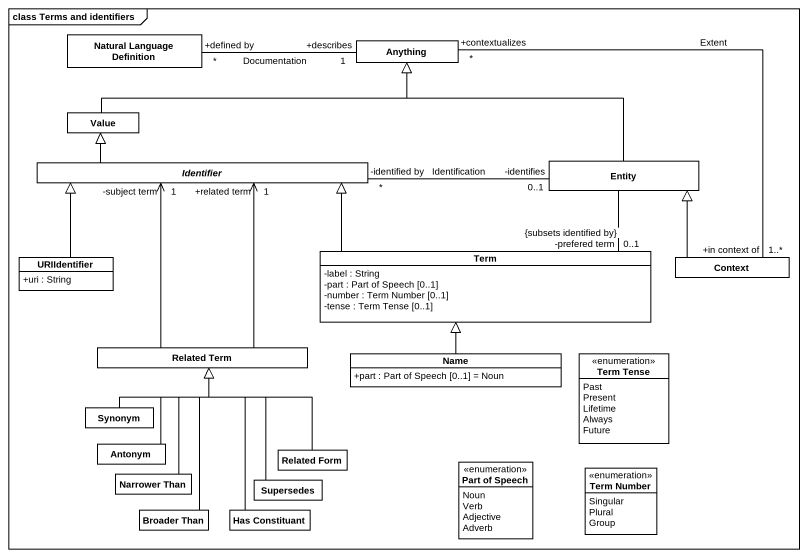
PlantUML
@startuml
mainframe class Terms and identifiers
hide circle
hide empty members
skinparam classAttributeIconSize 0
class "Natural Language Definition" as Natural_Language_Definition
class Anything
class Value
abstract class Identifier
class "Entity" as Entity_
class URIIdentifier {
  +uri : String
}
class Term {
  -label : String
  -part : Part of Speech [0..1]
  -number : Term Number [0..1]
  -tense : Term Tense [0..1]
}
class Context
class "Related Term" as Related_Term
class Name {
  +part : Part of Speech [0..1] = Noun
}
enum "Term Tense" as Term_Tense {
  Past
  Present
  Lifetime
  Always
  Future
}
class Synonym
class Antonym
class "Narrower Than" as Narrower_Than
class "Related Form" as Related_Form
enum "Part of Speech" as Part_of_Speech {
  Noun
  Verb
  Adjective
  Adverb
}
enum "Term Number" as Term_Number {
  Singular
  Plural
  Group
}
class "Broader Than" as Broader_Than
class "Has Constituant" as Has_Constituant
class Supersedes
Natural_Language_Definition "+defined by\n*" -right- "+describes\n1" Anything : Documentation
Value -right-|> Anything
Identifier -left-|> Value
Identifier "-identified by\n*" -right- "-identifies\n0..1" Entity_ : Identification
Entity_ -left-|> Anything
Entity_ -- "-prefered term\n0..1\n{subsets identified by}" Term
URIIdentifier -up-|> Identifier
Term -left-|> Identifier
Context "+in context of\n1..*" -up- "+contextualizes\n*" Anything : Extent
Context -up-|> Entity_
Related_Term -up-> "+related term\n1" Identifier
Related_Term -up-> "-subject term\n1" Identifier
Name -up-|> Term
Synonym -up-|> Related_Term
Antonym -up-|> Related_Term
Narrower_Than -up-|> Related_Term
Related_Form -up-|> Related_Term
Broader_Than -up-|> Related_Term
Has_Constituant -up-|> Related_Term
Supersedes -up-|> Related_Term
@enduml
